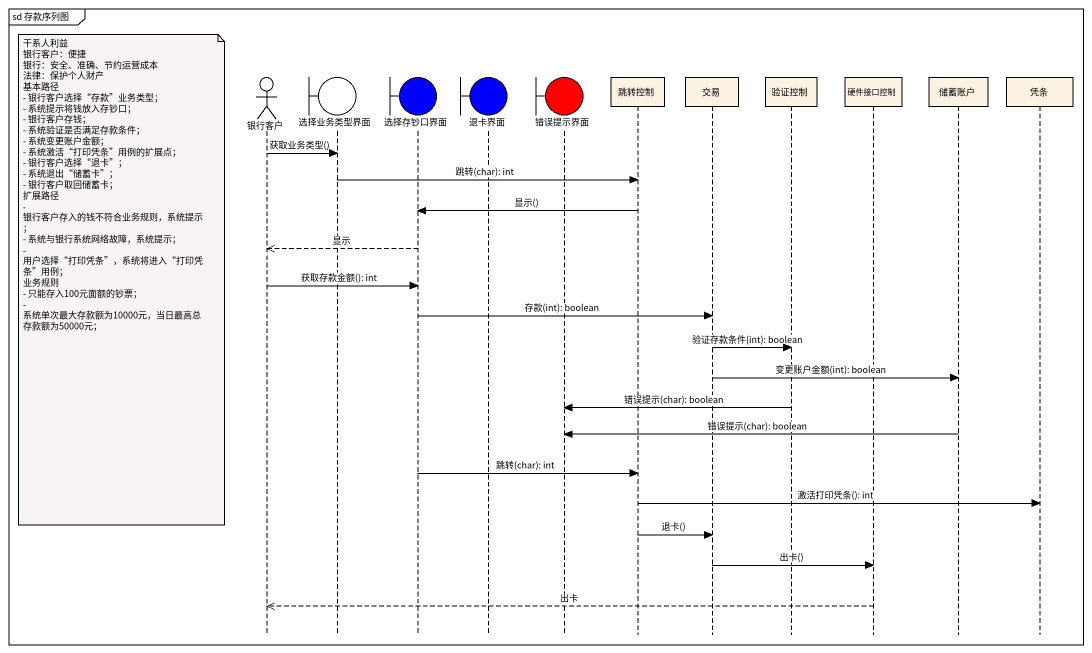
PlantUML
@startuml
mainframe sd 存款序列图
hide footbox
actor 银行客户
boundary 选择业务类型界面
boundary 选择存钞口界面 #0000FF
boundary 退卡界面 #0000FF
boundary 错误提示界面 #FF0000
participant 跳转控制
participant 交易
participant 验证控制
participant 硬件接口控制
participant 储蓄账户
participant 凭条

银行客户 -> 选择业务类型界面 : 获取业务类型()
选择业务类型界面 -> 跳转控制 : 跳转(char): int
跳转控制 -> 选择存钞口界面 : 显示()
选择存钞口界面 -->> 银行客户 : 显示
note left of 银行客户
  干系人利益
  银行客户：便捷
  银行：安全、准确、节约运营成本
  法律：保护个人财产
  基本路径
  - 银行客户选择“存款”业务类型；
  - 系统提示将钱放入存钞口；
  - 银行客户存钱；
  - 系统验证是否满足存款条件；
  - 系统变更账户金额；
  - 系统激活“打印凭条”用例的扩展点；
  - 银行客户选择“退卡”；
  - 系统退出“储蓄卡”；
  - 银行客户取回储蓄卡；
  扩展路径
  - 银行客户存入的钱不符合业务规则，系统提示；
  - 系统与银行系统网络故障，系统提示；
  - 用户选择“打印凭条”，系统将进入“打印凭条”用例；
  业务规则
  - 只能存入100元面额的钞票；
  - 系统单次最大存款额为10000元，当日最高总存款额为50000元；
end note
银行客户 -> 选择存钞口界面 : 获取存款金额(): int
选择存钞口界面 -> 交易 : 存款(int): boolean
交易 -> 验证控制 : 验证存款条件(int): boolean
交易 -> 储蓄账户 : 变更账户金额(int): boolean
验证控制 -> 错误提示界面 : 错误提示(char): boolean
储蓄账户 -> 错误提示界面 : 错误提示(char): boolean
选择存钞口界面 -> 跳转控制 : 跳转(char): int
跳转控制 -> 凭条 : 激活打印凭条(): int
跳转控制 -> 交易 : 退卡()
交易 -> 硬件接口控制 : 出卡()
硬件接口控制 -->> 银行客户 : 出卡
@enduml
